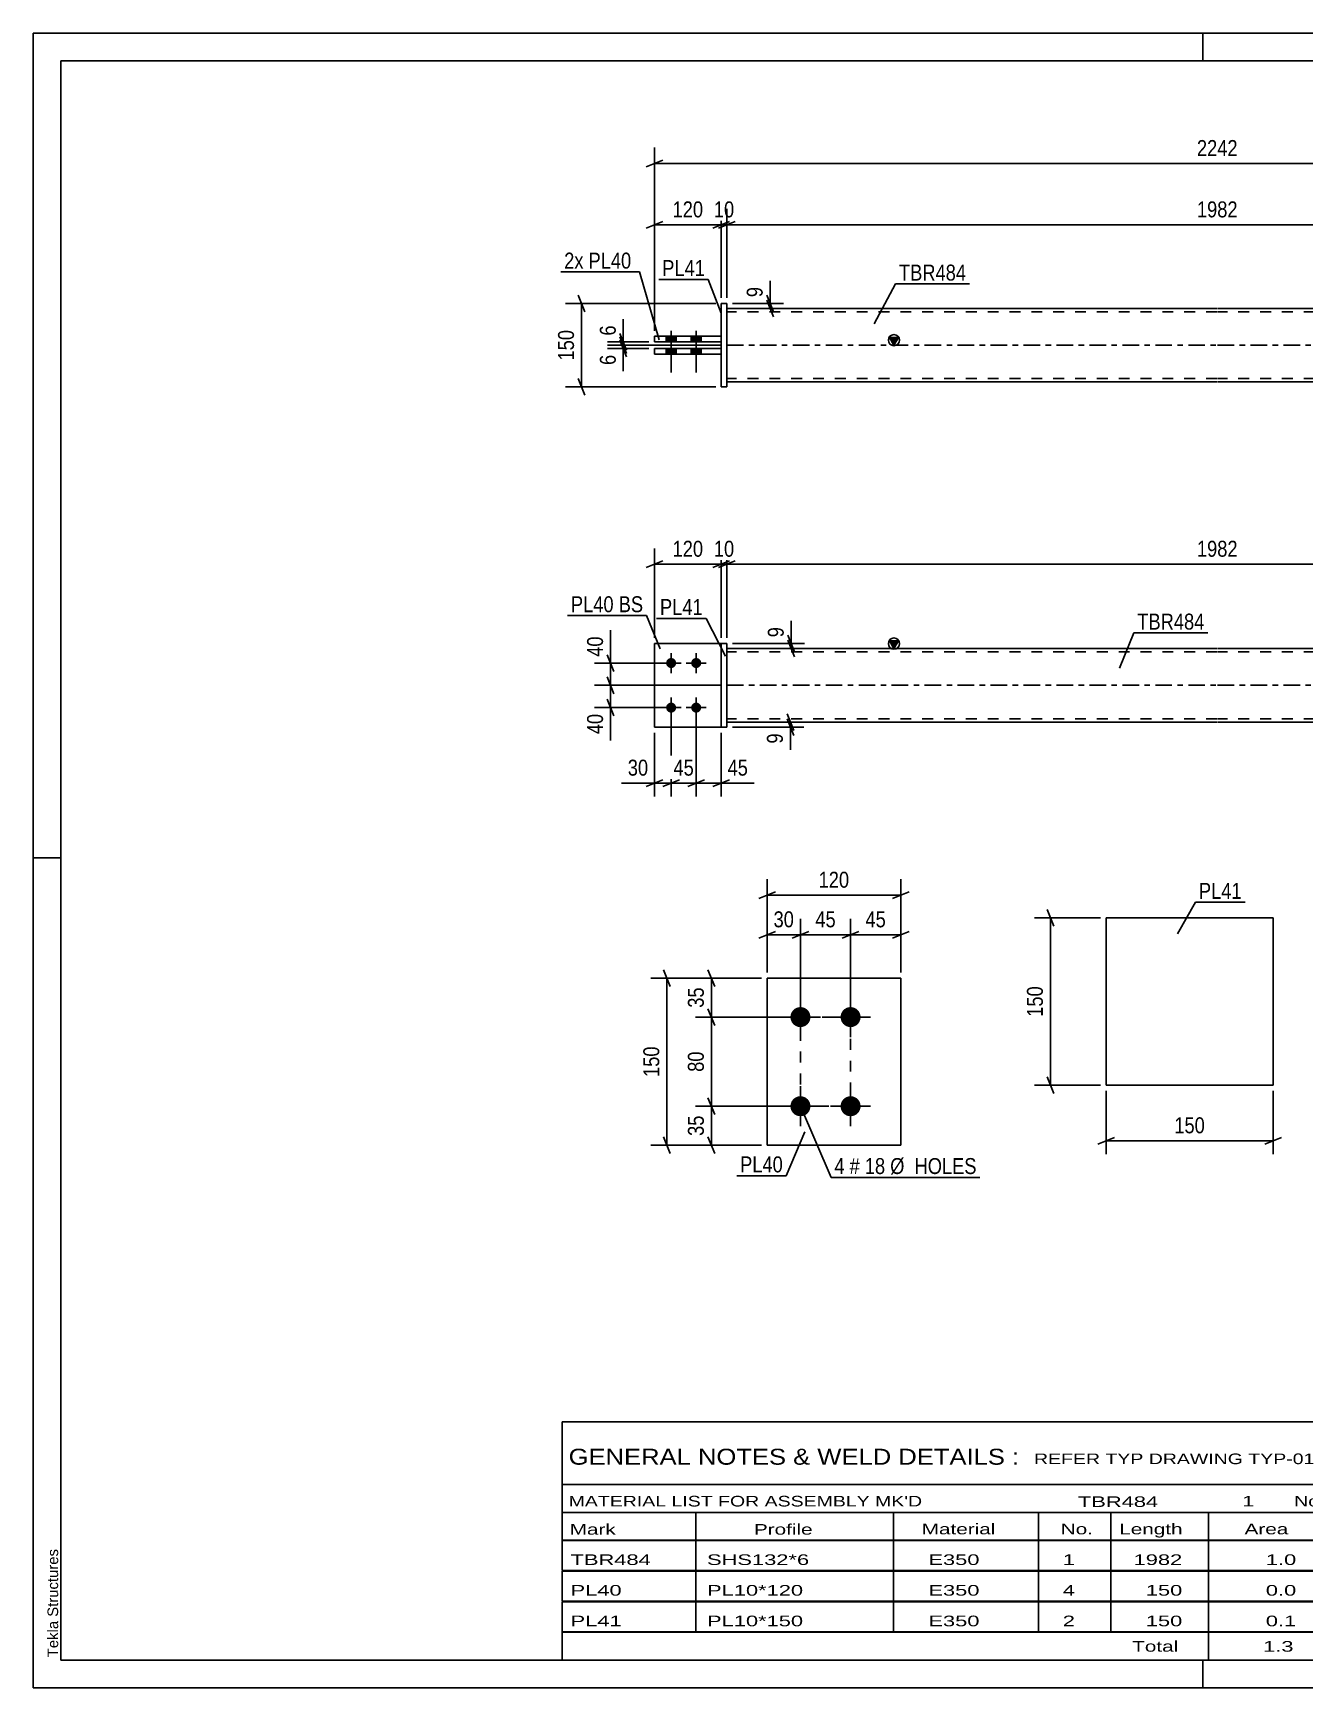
# Model space of a CAD drawing. Header units: millimetres. Extents: x 0 to 420, y 0 to 297.
# Drawn here: x 0 to 228.3, y 0 to 297 of the extents above; entities that cross this region are included whole.
import ezdxf

# ---------------------------------------------------------------- set-up
doc = ezdxf.new("R2010")
doc.units = ezdxf.units.MM
doc.linetypes.add('DXK_LINE_DOT2', pattern=[3.9198, 1.9599, -1.9599])
doc.linetypes.add('DXK_LINE_DOT3', pattern=[5.9187, 2.979, -0.9799, 0.9799, -0.9799])
doc.styles.add('Arial', font='ARIAL.TTF', dxfattribs={"height": 0.2})
doc.styles.add('Arial Narrow', font='ARIALN.TTF', dxfattribs={"height": 0.2})

# ---------------------------------------------------------------- blocks, each defined once
blk = doc.blocks.new('Unknown-582683959-1127')
at = {"color": 5, "linetype": 'Continuous'}
for p, q in [((420, 297), (0, 297)), ((0, 297), (0, 0)), ((0, 292), (0, 297)), ((210, 292), (210, 297)), ((415, 292), (5, 292)), ((5, 292), (5, 5)), ((5, 149), (0, 149)), ((0, 0), (0, 5)), ((5, 5), (415, 5)), ((210, 0), (210, 5)), ((0, 0), (420, 0))]:
    blk.add_line(p, q, dxfattribs=at)
at = {"color": 174, "linetype": 'Continuous', "style": 'Arial'}
blk.add_text('Tekla Structures', height=1.9102, rotation=90, dxfattribs=at).set_placement((4.5, 5.5))
blk = doc.blocks.new('Part-582683959-1392 - 1364')
at = {"color": 2, "linetype": 'Continuous'}
for p, q in [((111.55, 187.44), (123.55, 187.44)), ((111.55, 187.44), (111.55, 172.44)), ((123.55, 172.44), (111.55, 172.44)), ((111.55, 172.44), (111.55, 172.44))]:
    blk.add_line(p, q, dxfattribs=at)
at = {"color": 7, "linetype": 'DXK_LINE_DOT2'}
for p, q in [((111.55, 187.44), (123.55, 187.44)), ((123.55, 187.44), (123.55, 187.44)), ((123.55, 187.44), (123.55, 172.44)), ((111.55, 172.44), (123.55, 172.44)), ((111.55, 172.44), (111.55, 172.44))]:
    blk.add_line(p, q, dxfattribs=at)
blk = doc.blocks.new('Part-582683959-1397 - 1364')
at = {"color": 7, "linetype": 'DXK_LINE_DOT2'}
for p, q in [((111.55, 187.44), (123.55, 187.44)), ((111.55, 187.44), (123.55, 187.44)), ((111.55, 172.44), (111.55, 187.44)), ((123.55, 187.44), (123.55, 187.44)), ((123.55, 187.44), (123.55, 172.44)), ((111.55, 172.44), (123.55, 172.44)), ((123.55, 172.44), (111.55, 172.44)), ((111.55, 172.44), (111.55, 172.44))]:
    blk.add_line(p, q, dxfattribs=at)
blk = doc.blocks.new('Part-582683959-1412 - 1364')
at = {"color": 2, "linetype": 'Continuous'}
for p, q in [((123.55, 187.44), (124.55, 187.44)), ((123.55, 172.44), (123.55, 187.44)), ((124.55, 187.44), (124.55, 187.44)), ((124.55, 187.44), (124.55, 172.44)), ((123.55, 172.44), (124.55, 172.44))]:
    blk.add_line(p, q, dxfattribs=at)
at = {"color": 7, "linetype": 'DXK_LINE_DOT2'}
for p, q in [((123.55, 187.44), (124.55, 187.44)), ((124.55, 172.44), (123.55, 172.44)), ((123.55, 172.44), (123.55, 172.44)), ((124.55, 172.44), (124.55, 172.44))]:
    blk.add_line(p, q, dxfattribs=at)
blk = doc.blocks.new('Bolt-582683959-1414 - 1364')
at = {"linetype": 'Continuous'}
for points in [[(114.55, 183.04), (114.36, 183.06), (114.19, 183.12), (114.02, 183.21), (113.88, 183.34), (113.77, 183.49), (113.7, 183.66), (113.66, 183.85), (113.66, 184.03), (113.7, 184.22), (113.77, 184.39), (113.88, 184.54), (114.02, 184.67), (114.19, 184.76), (114.36, 184.82), (114.55, 184.84), (114.74, 184.82), (114.92, 184.76), (115.08, 184.67), (115.22, 184.54), (115.33, 184.39), (115.41, 184.22), (115.45, 184.03), (115.45, 183.85), (115.41, 183.66), (115.33, 183.49), (115.22, 183.34), (115.08, 183.21), (114.92, 183.12), (114.74, 183.06)], [(119.05, 183.04), (118.86, 183.06), (118.69, 183.12), (118.52, 183.21), (118.38, 183.34), (118.27, 183.49), (118.2, 183.66), (118.16, 183.85), (118.16, 184.03), (118.2, 184.22), (118.27, 184.39), (118.38, 184.54), (118.52, 184.67), (118.69, 184.76), (118.86, 184.82), (119.05, 184.84), (119.24, 184.82), (119.42, 184.76), (119.58, 184.67), (119.72, 184.54), (119.83, 184.39), (119.91, 184.22), (119.95, 184.03), (119.95, 183.85), (119.91, 183.66), (119.83, 183.49), (119.72, 183.34), (119.58, 183.21), (119.42, 183.12), (119.24, 183.06)], [(114.55, 175.04), (114.36, 175.06), (114.19, 175.12), (114.02, 175.21), (113.88, 175.34), (113.77, 175.49), (113.7, 175.66), (113.66, 175.85), (113.66, 176.03), (113.7, 176.22), (113.77, 176.39), (113.88, 176.54), (114.02, 176.67), (114.19, 176.76), (114.36, 176.82), (114.55, 176.84), (114.74, 176.82), (114.92, 176.76), (115.08, 176.67), (115.22, 176.54), (115.33, 176.39), (115.41, 176.22), (115.45, 176.03), (115.45, 175.85), (115.41, 175.66), (115.33, 175.49), (115.22, 175.34), (115.08, 175.21), (114.92, 175.12), (114.74, 175.06)], [(119.05, 175.04), (118.86, 175.06), (118.69, 175.12), (118.52, 175.21), (118.38, 175.34), (118.27, 175.49), (118.2, 175.66), (118.16, 175.85), (118.16, 176.03), (118.2, 176.22), (118.27, 176.39), (118.38, 176.54), (118.52, 176.67), (118.69, 176.76), (118.86, 176.82), (119.05, 176.84), (119.24, 176.82), (119.42, 176.76), (119.58, 176.67), (119.72, 176.54), (119.83, 176.39), (119.91, 176.22), (119.95, 176.03), (119.95, 175.85), (119.91, 175.66), (119.83, 175.49), (119.72, 175.34), (119.58, 175.21), (119.42, 175.12), (119.24, 175.06)]]:
    blk.add_hatch(color=1, dxfattribs=at).paths.add_polyline_path(points)
at = {"color": 1, "linetype": 'Continuous'}
for p, q in [((114.55, 182.14), (114.55, 185.74)), ((119.05, 182.14), (119.05, 185.74)), ((116.35, 183.94), (112.75, 183.94)), ((120.85, 183.94), (117.25, 183.94)), ((116.35, 175.94), (112.75, 175.94)), ((114.55, 174.14), (114.55, 177.74)), ((120.85, 175.94), (117.25, 175.94)), ((119.05, 174.14), (119.05, 177.74))]:
    blk.add_line(p, q, dxfattribs=at)
blk = doc.blocks.new('Part-582683959-1439 - 1364')
at = {"linetype": 'Continuous'}
blk.add_hatch(color=2, dxfattribs=at).paths.add_polyline_path([(154.55, 186.54), (153.75, 187.94), (155.35, 187.94)])
at = {"color": 2, "linetype": 'Continuous'}
for p, q in [((154.55, 186.54), (153.75, 187.94)), ((153.75, 187.94), (155.35, 187.94)), ((155.35, 187.94), (154.55, 186.54)), ((124.55, 186.54), (212.55, 186.54)), ((212.65, 186.54), (300.65, 186.54)), ((124.55, 173.34), (212.55, 173.34)), ((212.65, 173.34), (300.65, 173.34))]:
    blk.add_line(p, q, dxfattribs=at)
at = {"color": 7, "linetype": 'DXK_LINE_DOT2'}
for p, q in [((124.55, 173.34), (124.55, 186.54)), ((212.55, 185.94), (124.55, 185.94)), ((300.65, 185.94), (212.65, 185.94)), ((300.65, 186.54), (300.65, 173.34)), ((212.55, 173.94), (124.55, 173.94)), ((300.65, 173.94), (212.65, 173.94))]:
    blk.add_line(p, q, dxfattribs=at)
at = {"color": 7, "linetype": 'DXK_LINE_DOT3'}
for p, q in [((124.55, 179.94), (212.55, 179.94)), ((212.65, 179.94), (300.65, 179.94))]:
    blk.add_line(p, q, dxfattribs=at)
at = {"color": 2, "linetype": 'Continuous'}
blk.add_circle((154.55, 187.44), 1, dxfattribs=at)
blk = doc.blocks.new('Part-582683959-1771 - 1745')
at = {"color": 2, "linetype": 'Continuous'}
for p, q in [((123.55, 240.39), (111.55, 240.39)), ((111.55, 239.39), (111.55, 240.39)), ((111.55, 239.39), (123.55, 239.39)), ((111.55, 239.39), (111.55, 239.39)), ((123.55, 239.39), (123.55, 240.39))]:
    blk.add_line(p, q, dxfattribs=at)
at = {"color": 7, "linetype": 'DXK_LINE_DOT2'}
for p, q in [((111.55, 240.39), (123.55, 240.39)), ((123.55, 239.39), (111.55, 239.39))]:
    blk.add_line(p, q, dxfattribs=at)
blk = doc.blocks.new('Part-582683959-1751 - 1745')
at = {"linetype": 'Continuous'}
blk.add_hatch(color=2, dxfattribs=at).paths.add_polyline_path([(154.55, 240.99), (153.75, 242.39), (155.35, 242.39)])
at = {"color": 2, "linetype": 'Continuous'}
for p, q in [((124.55, 247.59), (212.55, 247.59)), ((212.65, 247.59), (300.65, 247.59)), ((154.55, 240.99), (153.75, 242.39)), ((153.75, 242.39), (155.35, 242.39)), ((155.35, 242.39), (154.55, 240.99)), ((124.55, 234.39), (212.55, 234.39)), ((212.65, 234.39), (300.65, 234.39))]:
    blk.add_line(p, q, dxfattribs=at)
at = {"color": 7, "linetype": 'DXK_LINE_DOT2'}
for p, q in [((124.55, 247.59), (124.55, 234.39)), ((212.55, 246.99), (124.55, 246.99)), ((300.65, 246.99), (212.65, 246.99)), ((300.65, 247.59), (300.65, 234.39)), ((212.55, 234.99), (124.55, 234.99)), ((300.65, 234.99), (212.65, 234.99))]:
    blk.add_line(p, q, dxfattribs=at)
at = {"color": 7, "linetype": 'DXK_LINE_DOT3'}
for p, q in [((124.55, 240.99), (212.55, 240.99)), ((212.65, 240.99), (300.65, 240.99))]:
    blk.add_line(p, q, dxfattribs=at)
at = {"color": 2, "linetype": 'Continuous'}
blk.add_circle((154.55, 241.89), 1, dxfattribs=at)
blk = doc.blocks.new('Part-582683959-1776 - 1745')
at = {"color": 2, "linetype": 'Continuous'}
for p, q in [((123.55, 242.59), (111.55, 242.59)), ((111.55, 241.59), (111.55, 242.59)), ((111.55, 241.59), (123.55, 241.59)), ((111.55, 241.59), (111.55, 241.59)), ((123.55, 241.59), (123.55, 242.59))]:
    blk.add_line(p, q, dxfattribs=at)
at = {"color": 7, "linetype": 'DXK_LINE_DOT2'}
for p, q in [((111.55, 242.59), (123.55, 242.59)), ((123.55, 241.59), (111.55, 241.59))]:
    blk.add_line(p, q, dxfattribs=at)
blk = doc.blocks.new('Part-582683959-1781 - 1745')
at = {"color": 2, "linetype": 'Continuous'}
for p, q in [((123.55, 248.49), (124.55, 248.49)), ((123.55, 248.49), (123.55, 233.49)), ((124.55, 248.49), (124.55, 248.49)), ((124.55, 248.49), (124.55, 233.49)), ((124.55, 233.49), (123.55, 233.49)), ((123.55, 233.49), (123.55, 233.49))]:
    blk.add_line(p, q, dxfattribs=at)
at = {"color": 7, "linetype": 'DXK_LINE_DOT2'}
for p, q in [((123.55, 248.49), (124.55, 248.49)), ((123.55, 233.49), (124.55, 233.49)), ((123.55, 233.49), (123.55, 233.49))]:
    blk.add_line(p, q, dxfattribs=at)
blk = doc.blocks.new('Bolt-582683959-1783 - 1745')
at = {"linetype": 'Continuous'}
for points in [[(113.65, 241.59), (115.45, 241.59), (115.45, 242.59), (113.65, 242.59)], [(113.65, 241.59), (115.45, 241.59), (115.45, 242.59), (113.65, 242.59)], [(118.15, 241.59), (119.95, 241.59), (119.95, 242.59), (118.15, 242.59)], [(118.15, 241.59), (119.95, 241.59), (119.95, 242.59), (118.15, 242.59)], [(113.65, 239.39), (115.45, 239.39), (115.45, 240.39), (113.65, 240.39)], [(113.65, 239.39), (115.45, 239.39), (115.45, 240.39), (113.65, 240.39)], [(118.15, 239.39), (119.95, 239.39), (119.95, 240.39), (118.15, 240.39)], [(118.15, 239.39), (119.95, 239.39), (119.95, 240.39), (118.15, 240.39)]]:
    blk.add_hatch(color=1, dxfattribs=at).paths.add_polyline_path(points)
at = {"color": 1, "linetype": 'Continuous'}
for p, q in [((114.55, 243.59), (114.55, 236.09)), ((114.55, 243.59), (114.55, 236.09)), ((119.05, 243.59), (119.05, 236.09)), ((119.05, 243.59), (119.05, 236.09)), ((113.65, 242.59), (113.65, 241.59)), ((113.65, 242.59), (113.65, 241.59)), ((115.45, 242.59), (115.45, 241.59)), ((115.45, 242.59), (115.45, 241.59)), ((118.15, 242.59), (118.15, 241.59)), ((118.15, 242.59), (118.15, 241.59)), ((119.95, 242.59), (119.95, 241.59)), ((119.95, 242.59), (119.95, 241.59)), ((113.65, 240.39), (113.65, 239.39)), ((113.65, 240.39), (113.65, 239.39)), ((115.45, 240.39), (115.45, 239.39)), ((115.45, 240.39), (115.45, 239.39)), ((118.15, 240.39), (118.15, 239.39)), ((118.15, 240.39), (118.15, 239.39)), ((119.95, 240.39), (119.95, 239.39)), ((119.95, 240.39), (119.95, 239.39))]:
    blk.add_line(p, q, dxfattribs=at)
blk = doc.blocks.new('Bolt-582683959-2085 - 2022')
at = {"linetype": 'Continuous'}
for points in [[(137.77, 118.6), (137.4, 118.63), (137.04, 118.75), (136.71, 118.94), (136.43, 119.19), (136.21, 119.5), (136.06, 119.84), (135.98, 120.21), (135.98, 120.58), (136.06, 120.95), (136.21, 121.3), (136.43, 121.6), (136.71, 121.85), (137.04, 122.04), (137.4, 122.16), (137.77, 122.2), (138.14, 122.16), (138.5, 122.04), (138.83, 121.85), (139.11, 121.6), (139.33, 121.3), (139.48, 120.95), (139.56, 120.58), (139.56, 120.21), (139.48, 119.84), (139.33, 119.5), (139.11, 119.19), (138.83, 118.94), (138.5, 118.75), (138.14, 118.63)], [(146.77, 118.6), (146.4, 118.63), (146.04, 118.75), (145.71, 118.94), (145.43, 119.19), (145.21, 119.5), (145.06, 119.84), (144.98, 120.21), (144.98, 120.58), (145.06, 120.95), (145.21, 121.3), (145.43, 121.6), (145.71, 121.85), (146.04, 122.04), (146.4, 122.16), (146.77, 122.2), (147.14, 122.16), (147.5, 122.04), (147.83, 121.85), (148.11, 121.6), (148.33, 121.3), (148.48, 120.95), (148.56, 120.58), (148.56, 120.21), (148.48, 119.84), (148.33, 119.5), (148.11, 119.19), (147.83, 118.94), (147.5, 118.75), (147.14, 118.63)], [(137.77, 102.6), (137.4, 102.63), (137.04, 102.75), (136.71, 102.94), (136.43, 103.19), (136.21, 103.5), (136.06, 103.84), (135.98, 104.21), (135.98, 104.58), (136.06, 104.95), (136.21, 105.3), (136.43, 105.6), (136.71, 105.85), (137.04, 106.04), (137.4, 106.16), (137.77, 106.2), (138.14, 106.16), (138.5, 106.04), (138.83, 105.85), (139.11, 105.6), (139.33, 105.3), (139.48, 104.95), (139.56, 104.58), (139.56, 104.21), (139.48, 103.84), (139.33, 103.5), (139.11, 103.19), (138.83, 102.94), (138.5, 102.75), (138.14, 102.63)], [(146.77, 102.6), (146.4, 102.63), (146.04, 102.75), (145.71, 102.94), (145.43, 103.19), (145.21, 103.5), (145.06, 103.84), (144.98, 104.21), (144.98, 104.58), (145.06, 104.95), (145.21, 105.3), (145.43, 105.6), (145.71, 105.85), (146.04, 106.04), (146.4, 106.16), (146.77, 106.2), (147.14, 106.16), (147.5, 106.04), (147.83, 105.85), (148.11, 105.6), (148.33, 105.3), (148.48, 104.95), (148.56, 104.58), (148.56, 104.21), (148.48, 103.84), (148.33, 103.5), (148.11, 103.19), (147.83, 102.94), (147.5, 102.75), (147.14, 102.63)]]:
    blk.add_hatch(color=1, dxfattribs=at).paths.add_polyline_path(points)
at = {"color": 1, "linetype": 'Continuous'}
for p, q in [((137.77, 116.8), (137.77, 124)), ((146.77, 116.8), (146.77, 124)), ((141.37, 120.4), (134.17, 120.4)), ((150.37, 120.4), (143.17, 120.4)), ((137.77, 100.8), (137.77, 108)), ((146.77, 100.8), (146.77, 108)), ((141.37, 104.4), (134.17, 104.4)), ((150.37, 104.4), (143.17, 104.4))]:
    blk.add_line(p, q, dxfattribs=at)
blk = doc.blocks.new('Part-582683959-2090 - 2022')
at = {"color": 2, "linetype": 'Continuous'}
for p, q in [((131.77, 127.4), (155.77, 127.4)), ((131.77, 97.4), (131.77, 127.4)), ((155.77, 127.4), (155.77, 127.4)), ((155.77, 127.4), (155.77, 97.4)), ((155.77, 97.4), (131.77, 97.4)), ((131.77, 97.4), (131.77, 97.4))]:
    blk.add_line(p, q, dxfattribs=at)
at = {"color": 7, "linetype": 'DXK_LINE_DOT2'}
for p, q in [((131.77, 127.4), (155.77, 127.4)), ((131.77, 97.4), (155.77, 97.4)), ((131.77, 97.4), (131.77, 97.4))]:
    blk.add_line(p, q, dxfattribs=at)
blk = doc.blocks.new('Part-582683959-2237 - 2231')
at = {"color": 2, "linetype": 'Continuous'}
for p, q in [((192.64, 108.19), (192.64, 138.19)), ((192.64, 138.19), (222.64, 138.19)), ((222.64, 138.19), (222.64, 108.19)), ((222.64, 108.19), (192.64, 108.19))]:
    blk.add_line(p, q, dxfattribs=at)
blk = doc.blocks.new('Rectangle-582683959-2216 - 2022')
at = {"color": 1, "linetype": 'DXK_LINE_DOT2'}
blk.add_lwpolyline([(137.77, 120.4), (146.77, 120.4), (146.77, 104.4), (137.77, 104.4), (137.77, 120.4)], close=True, dxfattribs=at)
blk = doc.blocks.new('StraightDimension-582683959-1601 - 1364')
at = {"color": 7, "linetype": 'Continuous'}
for p, q in [((103.07, 185.44), (104.27, 182.44)), ((113.55, 183.94), (100.82, 183.94)), ((104.27, 178.44), (103.07, 181.44)), ((103.67, 179.94), (103.67, 183.94)), ((123.55, 179.94), (100.82, 179.94))]:
    blk.add_line(p, q, dxfattribs=at)
at = {"color": 0}
blk.add_wipeout([(102.92, 189.32), (98.72, 189.32), (98.72, 184.46), (102.92, 184.46)], dxfattribs=at)
at = {"color": 7, "linetype": 'Continuous'}
blk.add_line((103.67, 183.94), (103.67, 189.85), dxfattribs=at)
blk.add_line((103.67, 183.94), (103.67, 189.85), dxfattribs=at)
at = {"color": 3, "style": 'Arial Narrow'}
blk.add_text('40', height=2.863, rotation=90.0002, dxfattribs=at).set_placement((102.32, 185.06))
blk = doc.blocks.new('StraightDimension-582683959-1572 - 1364')
at = {"color": 7, "linetype": 'Continuous'}
for p, q in [((114.55, 174.94), (114.55, 159.98)), ((111.55, 171.44), (111.55, 159.98)), ((110.05, 161.78), (113.05, 162.98)), ((111.55, 162.38), (114.55, 162.38)), ((116.05, 162.98), (113.05, 161.78))]:
    blk.add_line(p, q, dxfattribs=at)
at = {"color": 0}
blk.add_wipeout([(111.03, 163.13), (111.03, 167.33), (106.17, 167.33), (106.17, 163.13)], dxfattribs=at)
at = {"color": 7, "linetype": 'Continuous'}
blk.add_line((111.55, 162.38), (105.65, 162.38), dxfattribs=at)
blk.add_line((111.55, 162.38), (105.65, 162.38), dxfattribs=at)
at = {"color": 3, "style": 'Arial Narrow'}
blk.add_text('30', height=2.863, dxfattribs=at).set_placement((106.77, 163.73))
blk = doc.blocks.new('StraightDimension-582683959-1565 - 1364')
at = {"color": 7, "linetype": 'Continuous'}
for p, q in [((114.55, 174.94), (114.55, 159.98)), ((119.05, 174.94), (119.05, 159.98)), ((113.05, 161.78), (116.05, 162.98)), ((114.55, 162.38), (119.05, 162.38)), ((120.55, 162.98), (117.55, 161.78))]:
    blk.add_line(p, q, dxfattribs=at)
at = {"color": 0}
blk.add_wipeout([(119.23, 163.13), (119.23, 167.33), (114.37, 167.33), (114.37, 163.13)], dxfattribs=at)
at = {"color": 3, "style": 'Arial Narrow'}
blk.add_text('45', height=2.863, dxfattribs=at).set_placement((114.97, 163.73))
blk = doc.blocks.new('StraightDimension-582683959-1502 - 1364')
at = {"color": 7, "linetype": 'Continuous'}
for p, q in [((126.05, 202.27), (123.05, 201.07)), ((124.55, 188.44), (124.55, 204.52)), ((299.15, 201.07), (302.15, 202.27)), ((300.65, 188.44), (300.65, 204.52)), ((124.55, 201.67), (300.65, 201.67))]:
    blk.add_line(p, q, dxfattribs=at)
at = {"color": 0}
blk.add_wipeout([(216.86, 202.42), (216.86, 206.62), (208.35, 206.62), (208.35, 202.42)], dxfattribs=at)
at = {"color": 3, "style": 'Arial Narrow'}
blk.add_text('1982', height=2.863, dxfattribs=at).set_placement((208.95, 203.02))
blk = doc.blocks.new('StraightDimension-582683959-1458 - 1364')
at = {"color": 7, "linetype": 'Continuous'}
for p, q in [((110.05, 201.07), (113.05, 202.27)), ((111.55, 188.44), (111.55, 204.52)), ((125.05, 202.27), (122.05, 201.07)), ((123.55, 188.44), (123.55, 204.52)), ((111.55, 201.67), (123.55, 201.67))]:
    blk.add_line(p, q, dxfattribs=at)
at = {"color": 0}
blk.add_wipeout([(120.89, 202.42), (120.89, 206.62), (114.21, 206.62), (114.21, 202.42)], dxfattribs=at)
at = {"color": 3, "style": 'Arial Narrow'}
blk.add_text('120', height=2.863, dxfattribs=at).set_placement((114.81, 203.02))
blk = doc.blocks.new('StraightDimension-582683959-1485 - 1364')
at = {"color": 7, "linetype": 'Continuous'}
for p, q in [((122.05, 201.07), (125.05, 202.27)), ((126.05, 202.27), (123.05, 201.07)), ((123.55, 188.44), (123.55, 204.52)), ((124.55, 188.44), (124.55, 204.52)), ((123.55, 201.67), (124.55, 201.67))]:
    blk.add_line(p, q, dxfattribs=at)
at = {"color": 0}
blk.add_wipeout([(126.48, 202.42), (126.48, 206.62), (121.62, 206.62), (121.62, 202.42)], dxfattribs=at)
at = {"color": 3, "style": 'Arial Narrow'}
blk.add_text('10', height=2.863, dxfattribs=at).set_placement((122.22, 203.02))
blk = doc.blocks.new('StraightDimension-582683959-1552 - 1364')
at = {"color": 7, "linetype": 'Continuous'}
for p, q in [((119.05, 174.94), (119.05, 159.98)), ((123.55, 171.44), (123.55, 159.98)), ((117.55, 161.78), (120.55, 162.98)), ((119.05, 162.38), (123.55, 162.38)), ((125.05, 162.98), (122.05, 161.78))]:
    blk.add_line(p, q, dxfattribs=at)
at = {"color": 0}
blk.add_wipeout([(128.93, 163.13), (128.93, 167.33), (124.08, 167.33), (124.08, 163.13)], dxfattribs=at)
at = {"color": 7, "linetype": 'Continuous'}
blk.add_line((123.55, 162.38), (129.46, 162.38), dxfattribs=at)
blk.add_line((123.55, 162.38), (129.46, 162.38), dxfattribs=at)
at = {"color": 3, "style": 'Arial Narrow'}
blk.add_text('45', height=2.863, dxfattribs=at).set_placement((124.68, 163.73))
blk = doc.blocks.new('StraightDimension-582683959-1583 - 1364')
at = {"color": 7, "linetype": 'Continuous'}
for p, q in [((125.55, 173.34), (138.36, 173.34)), ((125.55, 172.44), (138.36, 172.44)), ((135.36, 174.84), (136.56, 171.84)), ((136.56, 170.94), (135.36, 173.94)), ((135.96, 172.44), (135.96, 173.34))]:
    blk.add_line(p, q, dxfattribs=at)
at = {"color": 0}
blk.add_wipeout([(135.21, 171.91), (131.01, 171.91), (131.01, 168.89), (135.21, 168.89)], dxfattribs=at)
at = {"color": 7, "linetype": 'Continuous'}
blk.add_line((135.96, 172.44), (135.96, 168.36), dxfattribs=at)
blk.add_line((135.96, 172.44), (135.96, 168.36), dxfattribs=at)
at = {"color": 3, "style": 'Arial Narrow'}
blk.add_text('9', height=2.86, rotation=90.0002, dxfattribs=at).set_placement((134.61, 169.49))
blk = doc.blocks.new('StraightDimension-582683959-1592 - 1364')
at = {"color": 7, "linetype": 'Continuous'}
for p, q in [((125.55, 187.44), (138.51, 187.44)), ((135.51, 188.94), (136.71, 185.94)), ((136.71, 185.04), (135.51, 188.04)), ((136.11, 186.54), (136.11, 187.44)), ((125.55, 186.54), (138.51, 186.54))]:
    blk.add_line(p, q, dxfattribs=at)
at = {"color": 0}
blk.add_wipeout([(135.36, 190.99), (131.16, 190.99), (131.16, 187.96), (135.36, 187.96)], dxfattribs=at)
at = {"color": 7, "linetype": 'Continuous'}
blk.add_line((136.11, 187.44), (136.11, 191.52), dxfattribs=at)
blk.add_line((136.11, 187.44), (136.11, 191.52), dxfattribs=at)
at = {"color": 3, "style": 'Arial Narrow'}
blk.add_text('9', height=2.86, rotation=90.0002, dxfattribs=at).set_placement((134.76, 188.56))
blk = doc.blocks.new('StraightDimension-582683959-1618 - 1364')
at = {"color": 7, "linetype": 'Continuous'}
for p, q in [((103.07, 181.44), (104.27, 178.44)), ((123.55, 179.94), (100.82, 179.94)), ((103.67, 175.94), (103.67, 179.94)), ((113.55, 175.94), (100.82, 175.94)), ((104.27, 174.44), (103.07, 177.44))]:
    blk.add_line(p, q, dxfattribs=at)
at = {"color": 0}
blk.add_wipeout([(102.92, 175.41), (98.72, 175.41), (98.72, 170.56), (102.92, 170.56)], dxfattribs=at)
at = {"color": 7, "linetype": 'Continuous'}
blk.add_line((103.67, 175.94), (103.67, 170.03), dxfattribs=at)
blk.add_line((103.67, 175.94), (103.67, 170.03), dxfattribs=at)
at = {"color": 3, "style": 'Arial Narrow'}
blk.add_text('40', height=2.863, rotation=90.0002, dxfattribs=at).set_placement((102.32, 171.16))
blk = doc.blocks.new('StraightDimension-582683959-1833 - 1745')
at = {"color": 7, "linetype": 'Continuous'}
for p, q in [((123.55, 240.99), (103.11, 240.99)), ((105.36, 242.49), (106.56, 239.49)), ((106.56, 238.89), (105.36, 241.89)), ((105.96, 240.39), (105.96, 240.99)), ((110.55, 240.39), (103.11, 240.39))]:
    blk.add_line(p, q, dxfattribs=at)
at = {"color": 0}
blk.add_wipeout([(105.21, 239.86), (101.01, 239.86), (101.01, 236.83), (105.21, 236.83)], dxfattribs=at)
at = {"color": 7, "linetype": 'Continuous'}
blk.add_line((105.96, 240.39), (105.96, 236.31), dxfattribs=at)
blk.add_line((105.96, 240.39), (105.96, 236.31), dxfattribs=at)
at = {"color": 3, "style": 'Arial Narrow'}
blk.add_text('6', height=2.86, rotation=90.0002, dxfattribs=at).set_placement((104.61, 237.43))
blk = doc.blocks.new('StraightDimension-582683959-1882 - 1745')
at = {"color": 7, "linetype": 'Continuous'}
for p, q in [((111.55, 243.59), (111.55, 265.43)), ((123.55, 249.49), (123.55, 265.43)), ((110.05, 261.98), (113.05, 263.18)), ((111.55, 262.58), (123.55, 262.58)), ((125.05, 263.18), (122.05, 261.98))]:
    blk.add_line(p, q, dxfattribs=at)
at = {"color": 0}
blk.add_wipeout([(120.89, 263.33), (120.89, 267.53), (114.21, 267.53), (114.21, 263.33)], dxfattribs=at)
at = {"color": 3, "style": 'Arial Narrow'}
blk.add_text('120', height=2.863, dxfattribs=at).set_placement((114.81, 263.93))
blk = doc.blocks.new('StraightDimension-582683959-1817 - 1745')
at = {"color": 7, "linetype": 'Continuous'}
for p, q in [((110.55, 241.59), (103.11, 241.59)), ((123.55, 240.99), (103.11, 240.99)), ((105.36, 243.09), (106.56, 240.09)), ((106.56, 239.49), (105.36, 242.49)), ((105.96, 240.99), (105.96, 241.59))]:
    blk.add_line(p, q, dxfattribs=at)
at = {"color": 0}
blk.add_wipeout([(105.21, 245.14), (101.01, 245.14), (101.01, 242.11), (105.21, 242.11)], dxfattribs=at)
at = {"color": 7, "linetype": 'Continuous'}
blk.add_line((105.96, 241.59), (105.96, 245.66), dxfattribs=at)
blk.add_line((105.96, 241.59), (105.96, 245.66), dxfattribs=at)
at = {"color": 3, "style": 'Arial Narrow'}
blk.add_text('6', height=2.86, rotation=90.0002, dxfattribs=at).set_placement((104.61, 242.71))
blk = doc.blocks.new('StraightDimension-582683959-1850 - 1745')
at = {"color": 7, "linetype": 'Continuous'}
for p, q in [((131.73, 249.99), (132.93, 246.99)), ((125.55, 248.49), (134.73, 248.49)), ((125.55, 247.59), (134.73, 247.59)), ((132.93, 246.09), (131.73, 249.09)), ((132.33, 247.59), (132.33, 248.49))]:
    blk.add_line(p, q, dxfattribs=at)
at = {"color": 0}
blk.add_wipeout([(131.58, 252.04), (127.38, 252.04), (127.38, 249.01), (131.58, 249.01)], dxfattribs=at)
at = {"color": 7, "linetype": 'Continuous'}
blk.add_line((132.33, 248.49), (132.33, 252.56), dxfattribs=at)
blk.add_line((132.33, 248.49), (132.33, 252.56), dxfattribs=at)
at = {"color": 3, "style": 'Arial Narrow'}
blk.add_text('9', height=2.86, rotation=90.0002, dxfattribs=at).set_placement((130.98, 249.61))
blk = doc.blocks.new('StraightDimension-582683959-1861 - 1745')
at = {"color": 7, "linetype": 'Continuous'}
for p, q in [((99.06, 246.99), (97.86, 249.99)), ((122.55, 248.49), (95.61, 248.49)), ((98.46, 233.49), (98.46, 248.49)), ((97.86, 234.99), (99.06, 231.99)), ((122.55, 233.49), (95.61, 233.49))]:
    blk.add_line(p, q, dxfattribs=at)
at = {"color": 0}
blk.add_wipeout([(97.71, 244.33), (93.51, 244.33), (93.51, 237.64), (97.71, 237.64)], dxfattribs=at)
at = {"color": 3, "style": 'Arial Narrow'}
blk.add_text('150', height=2.863, rotation=90.0002, dxfattribs=at).set_placement((97.11, 238.24))
blk = doc.blocks.new('StraightDimension-582683959-1872 - 1745')
at = {"color": 7, "linetype": 'Continuous'}
for p, q in [((123.55, 249.49), (123.55, 265.43)), ((124.55, 249.49), (124.55, 265.43)), ((122.05, 261.98), (125.05, 263.18)), ((126.05, 263.18), (123.05, 261.98)), ((123.55, 262.58), (124.55, 262.58))]:
    blk.add_line(p, q, dxfattribs=at)
at = {"color": 0}
blk.add_wipeout([(126.48, 263.33), (126.48, 267.53), (121.62, 267.53), (121.62, 263.33)], dxfattribs=at)
at = {"color": 3, "style": 'Arial Narrow'}
blk.add_text('10', height=2.863, dxfattribs=at).set_placement((122.22, 263.93))
blk = doc.blocks.new('StraightDimension-582683959-1892 - 1745')
at = {"color": 7, "linetype": 'Continuous'}
for p, q in [((124.55, 249.49), (124.55, 265.43)), ((300.65, 249.49), (300.65, 265.43)), ((126.05, 263.18), (123.05, 261.98)), ((124.55, 262.58), (300.65, 262.58)), ((299.15, 261.98), (302.15, 263.18))]:
    blk.add_line(p, q, dxfattribs=at)
at = {"color": 0}
blk.add_wipeout([(216.86, 263.33), (216.86, 267.53), (208.35, 267.53), (208.35, 263.33)], dxfattribs=at)
at = {"color": 3, "style": 'Arial Narrow'}
blk.add_text('1982', height=2.863, dxfattribs=at).set_placement((208.95, 263.93))
blk = doc.blocks.new('StraightDimension-582683959-1923 - 1745')
at = {"color": 7, "linetype": 'Continuous'}
for p, q in [((111.55, 243.59), (111.55, 276.44)), ((313.65, 243.59), (313.65, 276.44)), ((113.05, 274.19), (110.05, 272.99)), ((111.55, 273.59), (313.65, 273.59)), ((312.15, 272.99), (315.15, 274.19))]:
    blk.add_line(p, q, dxfattribs=at)
at = {"color": 0}
blk.add_wipeout([(216.86, 274.34), (216.86, 278.54), (208.35, 278.54), (208.35, 274.34)], dxfattribs=at)
at = {"color": 3, "style": 'Arial Narrow'}
blk.add_text('2242', height=2.863, dxfattribs=at).set_placement((208.95, 274.94))
blk = doc.blocks.new('StraightDimension-582683959-2094 - 2022')
at = {"color": 7, "linetype": 'Continuous'}
for p, q in [((133.27, 142.87), (130.27, 141.67)), ((131.77, 128.4), (131.77, 145.12)), ((154.27, 141.67), (157.27, 142.87)), ((155.77, 128.4), (155.77, 145.12)), ((131.77, 142.27), (155.77, 142.27))]:
    blk.add_line(p, q, dxfattribs=at)
at = {"color": 0}
blk.add_wipeout([(147.11, 143.02), (147.11, 147.22), (140.43, 147.22), (140.43, 143.02)], dxfattribs=at)
at = {"color": 3, "style": 'Arial Narrow'}
blk.add_text('120', height=2.863, dxfattribs=at).set_placement((141.03, 143.62))
blk = doc.blocks.new('StraightDimension-582683959-2114 - 2022')
at = {"color": 7, "linetype": 'Continuous'}
for p, q in [((131.77, 128.4), (131.77, 138.01)), ((137.77, 121.4), (137.77, 138.01)), ((130.27, 134.56), (133.27, 135.76)), ((131.77, 135.16), (137.77, 135.16)), ((139.27, 135.76), (136.27, 134.56))]:
    blk.add_line(p, q, dxfattribs=at)
at = {"color": 0}
blk.add_wipeout([(137.2, 135.91), (137.2, 140.11), (132.34, 140.11), (132.34, 135.91)], dxfattribs=at)
at = {"color": 3, "style": 'Arial Narrow'}
blk.add_text('30', height=2.863, dxfattribs=at).set_placement((132.94, 136.51))
blk = doc.blocks.new('StraightDimension-582683959-2154 - 2022')
at = {"color": 7, "linetype": 'Continuous'}
for p, q in [((114.37, 125.9), (113.17, 128.9)), ((130.77, 127.4), (110.92, 127.4)), ((113.77, 97.4), (113.77, 127.4)), ((113.17, 98.9), (114.37, 95.9)), ((130.77, 97.4), (110.92, 97.4))]:
    blk.add_line(p, q, dxfattribs=at)
at = {"color": 0}
blk.add_wipeout([(113.02, 115.74), (108.82, 115.74), (108.82, 109.05), (113.02, 109.05)], dxfattribs=at)
at = {"color": 3, "style": 'Arial Narrow'}
blk.add_text('150', height=2.863, rotation=90.0002, dxfattribs=at).set_placement((112.42, 109.65))
blk = doc.blocks.new('StraightDimension-582683959-2127 - 2022')
at = {"color": 7, "linetype": 'Continuous'}
for p, q in [((137.77, 121.4), (137.77, 138.01)), ((146.77, 121.4), (146.77, 138.01)), ((136.27, 134.56), (139.27, 135.76)), ((137.77, 135.16), (146.77, 135.16)), ((148.27, 135.76), (145.27, 134.56))]:
    blk.add_line(p, q, dxfattribs=at)
at = {"color": 0}
blk.add_wipeout([(144.7, 135.91), (144.7, 140.11), (139.84, 140.11), (139.84, 135.91)], dxfattribs=at)
at = {"color": 3, "style": 'Arial Narrow'}
blk.add_text('45', height=2.863, dxfattribs=at).set_placement((140.44, 136.51))
blk = doc.blocks.new('StraightDimension-582683959-2137 - 2022')
at = {"color": 7, "linetype": 'Continuous'}
for p, q in [((146.77, 121.4), (146.77, 138.01)), ((155.77, 128.4), (155.77, 138.01)), ((145.27, 134.56), (148.27, 135.76)), ((146.77, 135.16), (155.77, 135.16)), ((157.27, 135.76), (154.27, 134.56))]:
    blk.add_line(p, q, dxfattribs=at)
at = {"color": 0}
blk.add_wipeout([(153.7, 135.91), (153.7, 140.11), (148.84, 140.11), (148.84, 135.91)], dxfattribs=at)
at = {"color": 3, "style": 'Arial Narrow'}
blk.add_text('45', height=2.863, dxfattribs=at).set_placement((149.44, 136.51))
blk = doc.blocks.new('StraightDimension-582683959-2171 - 2022')
at = {"color": 7, "linetype": 'Continuous'}
for p, q in [((136.77, 104.4), (118.92, 104.4)), ((121.17, 105.9), (122.37, 102.9)), ((121.77, 97.4), (121.77, 104.4)), ((122.37, 95.9), (121.17, 98.9)), ((130.77, 97.4), (118.92, 97.4))]:
    blk.add_line(p, q, dxfattribs=at)
at = {"color": 0}
blk.add_wipeout([(121.02, 103.32), (116.82, 103.32), (116.82, 98.47), (121.02, 98.47)], dxfattribs=at)
at = {"color": 3, "style": 'Arial Narrow'}
blk.add_text('35', height=2.863, rotation=90.0002, dxfattribs=at).set_placement((120.42, 99.07))
blk = doc.blocks.new('StraightDimension-582683959-2187 - 2022')
at = {"color": 7, "linetype": 'Continuous'}
for p, q in [((122.37, 118.9), (121.17, 121.9)), ((136.77, 120.4), (118.92, 120.4)), ((121.77, 104.4), (121.77, 120.4)), ((136.77, 104.4), (118.92, 104.4)), ((121.17, 105.9), (122.37, 102.9))]:
    blk.add_line(p, q, dxfattribs=at)
at = {"color": 0}
blk.add_wipeout([(121.02, 114.82), (116.82, 114.82), (116.82, 109.97), (121.02, 109.97)], dxfattribs=at)
at = {"color": 3, "style": 'Arial Narrow'}
blk.add_text('80', height=2.863, rotation=90.0002, dxfattribs=at).set_placement((120.42, 110.57))
blk = doc.blocks.new('StraightDimension-582683959-2200 - 2022')
at = {"color": 7, "linetype": 'Continuous'}
for p, q in [((121.17, 128.9), (122.37, 125.9)), ((130.77, 127.4), (118.92, 127.4)), ((121.77, 120.4), (121.77, 127.4)), ((122.37, 118.9), (121.17, 121.9)), ((136.77, 120.4), (118.92, 120.4))]:
    blk.add_line(p, q, dxfattribs=at)
at = {"color": 0}
blk.add_wipeout([(121.02, 126.32), (116.82, 126.32), (116.82, 121.47), (121.02, 121.47)], dxfattribs=at)
at = {"color": 3, "style": 'Arial Narrow'}
blk.add_text('35', height=2.863, rotation=90.0002, dxfattribs=at).set_placement((120.42, 122.07))
blk = doc.blocks.new('StraightDimension-582683959-2239 - 2231')
at = {"color": 7, "linetype": 'Continuous'}
for p, q in [((183.24, 136.69), (182.04, 139.69)), ((191.64, 138.19), (179.79, 138.19)), ((182.64, 108.19), (182.64, 138.19)), ((191.64, 108.19), (179.79, 108.19)), ((182.04, 109.69), (183.24, 106.69))]:
    blk.add_line(p, q, dxfattribs=at)
at = {"color": 0}
blk.add_wipeout([(181.89, 126.53), (177.69, 126.53), (177.69, 119.85), (181.89, 119.85)], dxfattribs=at)
at = {"color": 3, "style": 'Arial Narrow'}
blk.add_text('150', height=2.863, rotation=90.0002, dxfattribs=at).set_placement((181.29, 120.45))
blk = doc.blocks.new('StraightDimension-582683959-2246 - 2231')
at = {"color": 7, "linetype": 'Continuous'}
for p, q in [((192.64, 107.19), (192.64, 95.79)), ((222.64, 107.19), (222.64, 95.79)), ((194.14, 98.79), (191.14, 97.59)), ((192.64, 98.19), (222.64, 98.19)), ((221.14, 97.59), (224.14, 98.79))]:
    blk.add_line(p, q, dxfattribs=at)
at = {"color": 0}
blk.add_wipeout([(210.98, 98.94), (210.98, 103.14), (204.29, 103.14), (204.29, 98.94)], dxfattribs=at)
at = {"color": 3, "style": 'Arial Narrow'}
blk.add_text('150', height=2.863, dxfattribs=at).set_placement((204.89, 99.54))
blk = doc.blocks.new('Unknown-582683959-2789')
at = {"color": 7, "linetype": 'Continuous'}
for p, q in [((95, 47.75), (255, 47.75)), ((95, 36.5), (95, 47.75)), ((255, 47.75), (255, 36.5)), ((95, 36.5), (255, 36.5)), ((95, 36.5), (95, 31.5)), ((255, 36.5), (255, 31.5)), ((95, 31.5), (255, 31.5)), ((95, 31.5), (95, 26.5)), ((119, 31.5), (119, 26.5)), ((154.5, 31.5), (154.5, 26.5)), ((180.5, 31.5), (180.5, 26.5)), ((193.5, 31.5), (193.5, 26.5)), ((211, 31.5), (211, 26.5)), ((233, 31.5), (233, 26.5)), ((255, 31.5), (255, 26.5)), ((95, 26.5), (255, 26.5)), ((95, 26.45), (95, 21.05)), ((95, 26.45), (255, 26.45)), ((119, 26.5), (119, 21)), ((154.5, 26.5), (154.5, 21)), ((180.5, 26.5), (180.5, 21)), ((193.5, 26.5), (193.5, 21)), ((211, 26.5), (211, 21)), ((233, 26.5), (233, 21)), ((255, 26.45), (255, 21.05)), ((95, 21.05), (255, 21.05)), ((95, 20.95), (95, 15.55)), ((95, 20.95), (255, 20.95)), ((119, 21), (119, 15.5)), ((154.5, 21), (154.5, 15.5)), ((180.5, 21), (180.5, 15.5)), ((193.5, 21), (193.5, 15.5)), ((211, 21), (211, 15.5)), ((233, 21), (233, 15.5)), ((255, 20.95), (255, 15.55)), ((95, 15.55), (255, 15.55)), ((95, 15.45), (95, 10.05)), ((95, 15.45), (255, 15.45)), ((119, 15.5), (119, 10)), ((154.5, 15.5), (154.5, 10)), ((180.5, 15.5), (180.5, 10)), ((193.5, 15.5), (193.5, 10)), ((211, 15.5), (211, 10)), ((233, 15.5), (233, 10)), ((255, 15.45), (255, 10.05)), ((95, 10.05), (255, 10.05)), ((95, 10), (255, 10)), ((95, 10), (95, 5)), ((211, 10), (211, 5)), ((233, 10), (233, 5)), ((255, 10), (255, 5)), ((95, 5), (255, 5))]:
    blk.add_line(p, q, dxfattribs=at)
at = {"color": 7, "style": 'Arial Narrow'}
for s, height, width, p in [('GENERAL NOTES & WELD DETAILS :', 2.8633, 1.4, (96.15, 40.06)), ('REFER TYP DRAWING TYP-01', 1.9089, 1.6, (179.7, 40.16)), ("MATERIAL LIST FOR ASSEMBLY MK'D", 1.9089, 1.6, (96.15, 32.56)), ('TBR484', 1.909, 1.794707, (187.59, 32.47)), ('1', 1.91, 1.794707, (217.08, 32.56)), ('No. Required', 1.9089, 1.6, (226.41, 32.56)), ('Mark', 1.909, 1.7, (96.34, 27.5)), ('Profile', 1.909, 1.7, (129.41, 27.5)), ('Material', 1.909, 1.7, (159.54, 27.56)), ('No.', 1.909, 1.7, (184.5, 27.56)), ('Length', 1.909, 1.7, (195, 27.56)), ('Area', 1.909, 1.7, (217.5, 27.56)), ('Weight', 1.909, 1.7, (237, 27.56))]:
    blk.add_text(s, height=height, dxfattribs=dict(at, width=width)).set_placement(p)
at = {"color": 7, "linetype": 'Continuous', "style": 'Arial Narrow'}
for s, height, width, p in [('TBR484', 1.909, 1.794707, (96.5, 22.06)), ('SHS132*6', 1.909, 1.794707, (121, 22.06)), ('E350', 1.909, 1.794707, (160.74, 22.06)), ('1', 1.91, 1.794707, (184.86, 22.06)), ('1982', 1.909, 1.794707, (197.58, 22.06)), ('1.0', 1.909, 1.794707, (221.32, 22.06)), ('47.1', 1.909, 1.794707, (240.14, 22.06)), ('PL40', 1.909, 1.794707, (96.5, 16.56)), ('PL10*120', 1.909, 1.794707, (121, 16.56)), ('E350', 1.909, 1.794707, (160.74, 16.56)), ('4', 1.91, 1.794707, (184.86, 16.56)), ('150', 1.909, 1.794707, (199.77, 16.56)), ('0.0', 1.909, 1.794707, (221.32, 16.56)), ('5.7', 1.909, 1.794707, (242.33, 16.56)), ('PL41', 1.909, 1.794707, (96.5, 11.06)), ('PL10*150', 1.909, 1.794707, (121, 11.06)), ('E350', 1.909, 1.794707, (160.74, 11.06)), ('2', 1.91, 1.794707, (184.86, 11.06)), ('150', 1.909, 1.794707, (199.77, 11.06)), ('0.1', 1.909, 1.794707, (221.32, 11.06)), ('3.5', 1.909, 1.794707, (242.33, 11.06)), ('Total', 1.909, 1.7, (197.33, 6.5)), ('1.3', 1.909, 1.794707, (220.83, 6.5)), ('56.2', 1.909, 1.794707, (240.14, 6.5))]:
    blk.add_text(s, height=height, dxfattribs=dict(at, width=width)).set_placement(p)
blk = doc.blocks.new('Mark-582683959-1408 - 1364')
at = {"color": 0}
blk.add_wipeout([(120.22, 192.56), (120.22, 195.56), (112.55, 195.56), (112.55, 192.56)], dxfattribs=at)
blk.add_wipeout([(120.22, 192.56), (120.22, 195.56), (112.55, 195.56), (112.55, 192.56)], dxfattribs=at)
at = {"color": 30, "linetype": 'Continuous'}
for p in [(111.95, 191.96), (124.33, 185.2)]:
    blk.add_line(p, (120.82, 191.96), dxfattribs=at)
at = {"color": 3, "style": 'Arial Narrow'}
blk.add_text('PL41', height=2.863, dxfattribs=at).set_placement((112.55, 192.56))
blk = doc.blocks.new('Mark-582683959-1435 - 1364')
at = {"color": 0}
blk.add_wipeout([(210.3, 189.94), (210.3, 192.94), (198.25, 192.94), (198.25, 189.94)], dxfattribs=at)
blk.add_wipeout([(210.3, 189.94), (210.3, 192.94), (198.25, 192.94), (198.25, 189.94)], dxfattribs=at)
at = {"color": 30, "linetype": 'Continuous'}
for p, q in [((195.04, 182.99), (197.65, 189.34)), ((197.65, 189.34), (210.9, 189.34))]:
    blk.add_line(p, q, dxfattribs=at)
at = {"color": 3, "style": 'Arial Narrow'}
blk.add_text('TBR484', height=2.863, dxfattribs=at).set_placement((198.25, 189.94))
blk = doc.blocks.new('MarkSet-582683959-1736 - 1364')
at = {"color": 0}
blk.add_wipeout([(104.24, 193.06), (104.24, 196.06), (96.56, 196.06), (96.56, 193.06)], dxfattribs=at)
blk.add_wipeout([(104.24, 193.06), (104.24, 196.06), (96.56, 196.06), (96.56, 193.06)], dxfattribs=at)
blk.add_wipeout([(109.52, 193.06), (109.52, 196.06), (105.14, 196.06), (105.14, 193.06)], dxfattribs=at)
blk.add_wipeout([(109.52, 193.06), (109.52, 196.06), (105.14, 196.06), (105.14, 193.06)], dxfattribs=at)
at = {"color": 30, "linetype": 'Continuous'}
for p in [(95.96, 192.46), (112.59, 186.5)]:
    blk.add_line(p, (110.12, 192.46), dxfattribs=at)
at = {"color": 3, "style": 'Arial Narrow'}
for s, p in [('PL40', (96.56, 193.06)), ('BS', (105.14, 193.06))]:
    blk.add_text(s, height=2.863, dxfattribs=at).set_placement(p)
blk = doc.blocks.new('MarkSet-582683959-1961 - 1745')
at = {"color": 30, "linetype": 'Continuous'}
blk.add_line((112.4, 241.97), (108.9, 254.13), dxfattribs=at)
at = {"color": 0}
blk.add_wipeout([(98.82, 254.73), (98.82, 257.73), (95.35, 257.73), (95.35, 254.73)], dxfattribs=at)
blk.add_wipeout([(98.82, 254.73), (98.82, 257.73), (95.35, 257.73), (95.35, 254.73)], dxfattribs=at)
blk.add_wipeout([(107.4, 254.73), (107.4, 257.73), (99.72, 257.73), (99.72, 254.73)], dxfattribs=at)
blk.add_wipeout([(107.4, 254.73), (107.4, 257.73), (99.72, 257.73), (99.72, 254.73)], dxfattribs=at)
at = {"color": 30, "linetype": 'Continuous'}
blk.add_line((94.75, 254.13), (108.9, 254.13), dxfattribs=at)
at = {"color": 3, "style": 'Arial Narrow'}
for s, p in [('2x', (95.35, 254.73)), ('PL40', (99.72, 254.73))]:
    blk.add_text(s, height=2.863, dxfattribs=at).set_placement(p)
blk = doc.blocks.new('Mark-582683959-1747 - 1745')
at = {"color": 0}
blk.add_wipeout([(167.52, 252.58), (167.52, 255.58), (155.46, 255.58), (155.46, 252.58)], dxfattribs=at)
blk.add_wipeout([(167.52, 252.58), (167.52, 255.58), (155.46, 255.58), (155.46, 252.58)], dxfattribs=at)
at = {"color": 30, "linetype": 'Continuous'}
for p, q in [((151.02, 244.81), (154.86, 251.98)), ((154.86, 251.98), (168.12, 251.98))]:
    blk.add_line(p, q, dxfattribs=at)
at = {"color": 3, "style": 'Arial Narrow'}
blk.add_text('TBR484', height=2.863, dxfattribs=at).set_placement((155.46, 252.58))
blk = doc.blocks.new('Mark-582683959-1777 - 1745')
at = {"color": 0}
blk.add_wipeout([(120.62, 253.4), (120.62, 256.4), (112.95, 256.4), (112.95, 253.4)], dxfattribs=at)
blk.add_wipeout([(120.62, 253.4), (120.62, 256.4), (112.95, 256.4), (112.95, 253.4)], dxfattribs=at)
at = {"color": 30, "linetype": 'Continuous'}
for p in [(112.35, 252.8), (123.55, 246.72)]:
    blk.add_line(p, (121.22, 252.8), dxfattribs=at)
at = {"color": 3, "style": 'Arial Narrow'}
blk.add_text('PL41', height=2.863, dxfattribs=at).set_placement((112.95, 253.4))
blk = doc.blocks.new('Mark-582683959-2081 - 2022')
at = {"color": 0}
blk.add_wipeout([(145.69, 92.23), (145.69, 95.23), (143.86, 95.23), (143.86, 92.23)], dxfattribs=at)
blk.add_wipeout([(145.69, 92.23), (145.69, 95.23), (143.86, 95.23), (143.86, 92.23)], dxfattribs=at)
at = {"color": 7, "linetype": 'Continuous'}
blk.add_line((137.77, 104.4), (143.26, 91.63), dxfattribs=at)
at = {"color": 0}
blk.add_wipeout([(148.42, 92.23), (148.42, 95.23), (146.59, 95.23), (146.59, 92.23)], dxfattribs=at)
blk.add_wipeout([(148.42, 92.23), (148.42, 95.23), (146.59, 95.23), (146.59, 92.23)], dxfattribs=at)
at = {"color": 3, "style": 'Arial Narrow'}
blk.add_text('4', height=2.86, dxfattribs=at).set_placement((143.86, 92.23))
at = {"color": 0}
blk.add_wipeout([(152.98, 92.23), (152.98, 95.23), (149.32, 95.23), (149.32, 92.23)], dxfattribs=at)
blk.add_wipeout([(152.98, 92.23), (152.98, 95.23), (149.32, 95.23), (149.32, 92.23)], dxfattribs=at)
at = {"color": 3, "style": 'Arial Narrow'}
blk.add_text('#', height=2.86, dxfattribs=at).set_placement((146.59, 92.23))
at = {"color": 0}
blk.add_wipeout([(169.4, 92.23), (169.4, 95.23), (153.88, 95.23), (153.88, 92.23)], dxfattribs=at)
blk.add_wipeout([(169.4, 92.23), (169.4, 95.23), (153.88, 95.23), (153.88, 92.23)], dxfattribs=at)
at = {"color": 7, "linetype": 'Continuous'}
blk.add_line((143.26, 91.63), (170, 91.63), dxfattribs=at)
at = {"color": 3, "style": 'Arial Narrow'}
for s, p in [('18', (149.32, 92.23)), ('Ø  HOLES', (153.88, 92.23))]:
    blk.add_text(s, height=2.863, dxfattribs=at).set_placement(p)
blk = doc.blocks.new('Mark-582683959-2086 - 2022')
at = {"color": 0}
blk.add_wipeout([(134.62, 92.53), (134.62, 95.53), (126.94, 95.53), (126.94, 92.53)], dxfattribs=at)
blk.add_wipeout([(134.62, 92.53), (134.62, 95.53), (126.94, 95.53), (126.94, 92.53)], dxfattribs=at)
at = {"color": 30, "linetype": 'Continuous'}
for p in [(138.53, 99.78), (126.34, 91.93)]:
    blk.add_line(p, (135.22, 91.93), dxfattribs=at)
at = {"color": 3, "style": 'Arial Narrow'}
blk.add_text('PL40', height=2.863, dxfattribs=at).set_placement((126.94, 92.53))
blk = doc.blocks.new('Mark-582683959-2233 - 2231')
at = {"color": 0}
blk.add_wipeout([(216.99, 141.62), (216.99, 144.62), (209.31, 144.62), (209.31, 141.62)], dxfattribs=at)
blk.add_wipeout([(216.99, 141.62), (216.99, 144.62), (209.31, 144.62), (209.31, 141.62)], dxfattribs=at)
at = {"color": 30, "linetype": 'Continuous'}
for p, q in [((205.47, 135.34), (208.71, 141.02)), ((208.71, 141.02), (217.59, 141.02))]:
    blk.add_line(p, q, dxfattribs=at)
at = {"color": 3, "style": 'Arial Narrow'}
blk.add_text('PL41', height=2.863, dxfattribs=at).set_placement((209.31, 141.62))

msp = doc.modelspace()

# ---------------------------------------------------------------- block references
for name in ['Unknown-582683959-1127', 'Part-582683959-1781 - 1745', 'Part-582683959-1751 - 1745', 'Bolt-582683959-1783 - 1745', 'Part-582683959-1776 - 1745', 'Part-582683959-1771 - 1745', 'Part-582683959-1392 - 1364', 'Part-582683959-1397 - 1364', 'Part-582683959-1412 - 1364', 'Part-582683959-1439 - 1364', 'Bolt-582683959-1414 - 1364', 'Part-582683959-2237 - 2231', 'Part-582683959-2090 - 2022', 'Bolt-582683959-2085 - 2022', 'Rectangle-582683959-2216 - 2022', 'Unknown-582683959-2789']:
    msp.add_blockref(name, (0, 0))

# ---------------------------------------------------------------- next in the draw order: block references
for name in ['StraightDimension-582683959-1833 - 1745', 'StraightDimension-582683959-1601 - 1364', 'StraightDimension-582683959-1572 - 1364', 'StraightDimension-582683959-2094 - 2022', 'Mark-582683959-2233 - 2231', 'StraightDimension-582683959-2239 - 2231']:
    msp.add_blockref(name, (0, 0))

# ---------------------------------------------------------------- next in the draw order: block references
for name in ['StraightDimension-582683959-1882 - 1745', 'StraightDimension-582683959-1502 - 1364', 'StraightDimension-582683959-1565 - 1364', 'StraightDimension-582683959-2114 - 2022', 'StraightDimension-582683959-2246 - 2231']:
    msp.add_blockref(name, (0, 0))

# ---------------------------------------------------------------- next in the draw order: block references
for name in ['StraightDimension-582683959-1850 - 1745', 'StraightDimension-582683959-1817 - 1745', 'StraightDimension-582683959-1458 - 1364', 'Mark-582683959-1435 - 1364', 'StraightDimension-582683959-1552 - 1364', 'StraightDimension-582683959-2127 - 2022', 'StraightDimension-582683959-2154 - 2022']:
    msp.add_blockref(name, (0, 0))

# ---------------------------------------------------------------- next in the draw order: block references
for name in ['StraightDimension-582683959-1861 - 1745', 'StraightDimension-582683959-1485 - 1364', 'StraightDimension-582683959-1618 - 1364', 'StraightDimension-582683959-1583 - 1364', 'StraightDimension-582683959-2137 - 2022', 'StraightDimension-582683959-2171 - 2022']:
    msp.add_blockref(name, (0, 0))

# ---------------------------------------------------------------- next in the draw order: block references
for name in ['StraightDimension-582683959-1872 - 1745', 'StraightDimension-582683959-1592 - 1364', 'StraightDimension-582683959-2187 - 2022']:
    msp.add_blockref(name, (0, 0))

# ---------------------------------------------------------------- next in the draw order: block references
for name in ['StraightDimension-582683959-1892 - 1745', 'Mark-582683959-1408 - 1364', 'StraightDimension-582683959-2200 - 2022', 'Mark-582683959-2081 - 2022']:
    msp.add_blockref(name, (0, 0))

# ---------------------------------------------------------------- next in the draw order: block references
for name in ['StraightDimension-582683959-1923 - 1745', 'MarkSet-582683959-1736 - 1364', 'Mark-582683959-2086 - 2022']:
    msp.add_blockref(name, (0, 0))

# ---------------------------------------------------------------- next in the draw order: block references
for name in ['MarkSet-582683959-1961 - 1745', 'Mark-582683959-1747 - 1745']:
    msp.add_blockref(name, (0, 0))

# ---------------------------------------------------------------- next in the draw order: block references
msp.add_blockref('Mark-582683959-1777 - 1745', (0, 0))

doc.saveas('drawing.dxf')
